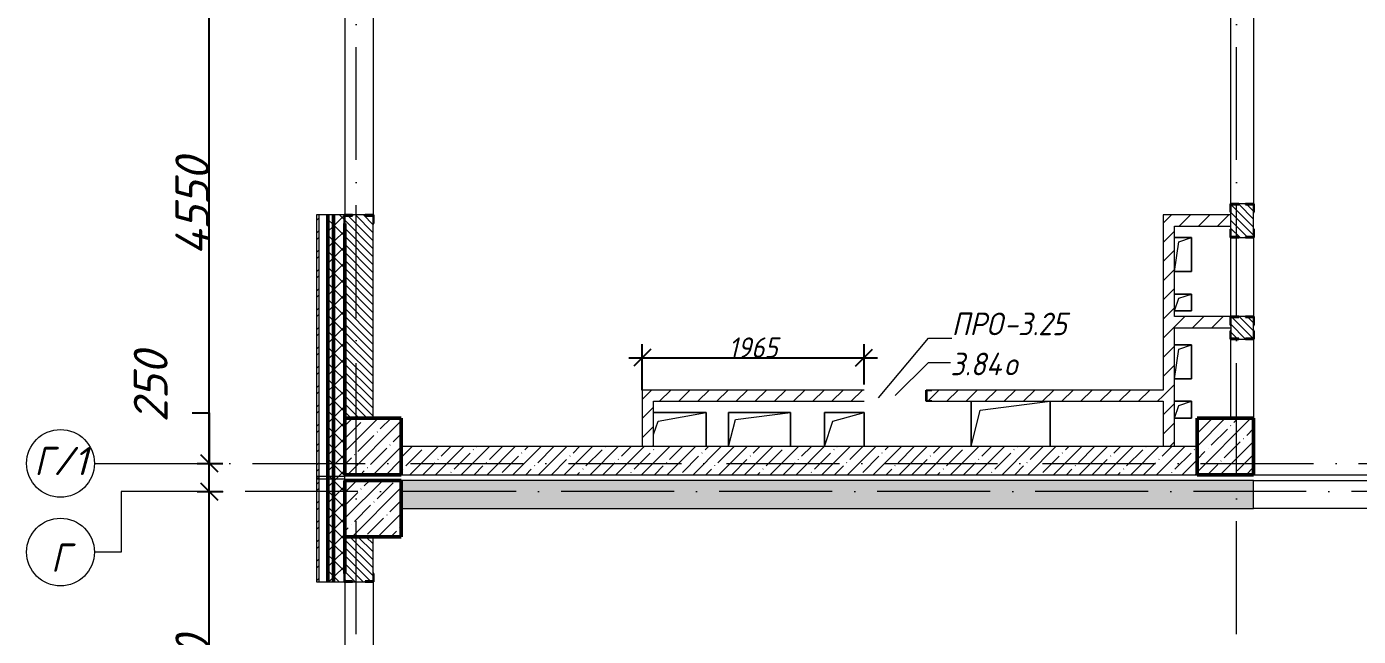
# Model space of a CAD drawing. Header units: millimetres. Extents: x -537608 to 253996, y -217170 to 186033.
# Drawn here: x -183954 to -172156, y 91283 to 96683 of the extents above; entities that cross this region are included whole.
import ezdxf

# ---------------------------------------------------------------- set-up
doc = ezdxf.new("R2010")
doc.units = ezdxf.units.MM
doc.linetypes.add('50_200_ШТРИХ_1Т_ш5_п1_п1_', pattern=[1400, 1000, -200, 0, -200])
for name, color, linetype, lineweight in [('A-____-____-DIMS', 7, 'Continuous', 9), ('A-FLOR-____-OTLN', 7, 'Continuous', 9), ('A-GENM-____-IDEN', 7, 'Continuous', 9), ('A-GENM-____-MCUT', 7, 'Continuous', 25), ('A-GENM-____-OTLN', 7, 'Continuous', 9), ('A-GENM-____-OTLN-1', 7, 'Continuous', 25), ('A-GLAZ-____-IDEN', 7, 'Continuous', 9), ('A-WALL-____-MCUT-1', 7, 'Continuous', 9), ('A-WALL-____-MCUT-2', 7, 'Continuous', 50), ('A-WALL-____-MCUT-3', 7, 'Continuous', 9), ('A-WALL-____-OTLN', 7, 'Continuous', 9), ('A-WALL-____-PATT-1', 7, 'Continuous', 9), ('A-WALL-FNSH-MCUT-1', 7, 'Continuous', 9), ('I-WALL-____-OTLN', 7, 'Continuous', 9), ('S-COLS-____-MCUT', 7, 'Continuous', 50), ('S-COLS-____-OTLN', 7, 'Continuous', 9), ('S-GRID-____-IDEN', 7, 'Continuous', 9), ('S-GRID-____-OTLN', 7, 'Continuous', 9), ('S-GRID-____-OTLN-1', 7, '50_200_ШТРИХ_1Т_ш5_п1_п1_', 9)]:
    doc.layers.add(name, color=color, linetype=linetype, lineweight=lineweight)
doc.styles.add('ISOCPEUR_I', font='isocpeui.ttf', dxfattribs={"height": 300})
doc.styles.add('ISOCPEUR_I_10', font='isocpeui.ttf', dxfattribs={"width": 0.9, "height": 180})
doc.styles.add('ISOCPEUR_I_9', font='isocpeui.ttf', dxfattribs={"width": 0.9, "height": 250})
doc.dimstyles.new('ISO-1_8_0_9К_СРЕДНИЙ_Кладочные_4', dxfattribs={"dimscale": 304.8, "dimtxt": 179.276612, "dimasz": 0.492126, "dimexe": 0.393701, "dimexo": 0, "dimgap": 0, "dimtad": 1, "dimdec": 3, "dimrnd": 0.001, "dimdsep": 46, "dimtxsty": 'ISOCPEUR_I_10', "dimblk1": 'OBLIQUE', "dimblk2": 'OBLIQUE', "dimsah": 1, "dimcen": 0.09, "dimdle": 0.393701, "dimazin": 0, "dimtfac": 1, "dimtdec": 4, "dimtix": 1, "dimtmove": 1, "dimatfit": 3, "dimfxl": 1, "dimtvp": 1, "dimtolj": 1, "dimtzin": 0, "dimarcsym": 2})
doc.dimstyles.new('ISO-2_5_0_9К_БОЛЬШОЙ_ОСИ', dxfattribs={"dimscale": 304.8, "dimtxt": 248.995294, "dimasz": 0.492126, "dimexe": 0.393701, "dimexo": 0, "dimgap": 0, "dimtad": 1, "dimdec": 0, "dimzin": 0, "dimdsep": 46, "dimtxsty": 'ISOCPEUR_I', "dimblk1": 'OBLIQUE', "dimblk2": 'OBLIQUE', "dimsah": 1, "dimcen": 0.09, "dimdle": 0.393701, "dimazin": 0, "dimtfac": 1, "dimtdec": 4, "dimtix": 1, "dimtmove": 0, "dimatfit": 3, "dimfxl": 1, "dimtvp": 1, "dimtolj": 1, "dimtzin": 0, "dimarcsym": 2})
doc.dimstyles.new('ISO-2_5_0_9К_БОЛЬШОЙ_ОСИ_1', dxfattribs={"dimscale": 304.8, "dimtxt": 248.995294, "dimasz": 0.492126, "dimexe": 0.393701, "dimexo": 0, "dimgap": 0, "dimtad": 1, "dimdec": 0, "dimzin": 0, "dimdsep": 46, "dimtxsty": 'ISOCPEUR_I', "dimblk1": 'OBLIQUE', "dimblk2": 'OBLIQUE', "dimsah": 1, "dimcen": 0.09, "dimdle": 0.393701, "dimazin": 0, "dimtfac": 1, "dimtdec": 4, "dimtix": 1, "dimtmove": 1, "dimatfit": 3, "dimfxl": 1, "dimtvp": 1, "dimtolj": 1, "dimtzin": 0, "dimarcsym": 2})
pattern_1 = [(135, (-178684.97, 83184.237), (-35.35534, -35.35534), [])]
pattern_2 = [(45, (-178684.97, 83184.24), (-70.71068, 70.71068), []), (135, (-178684.97, 83184.24), (-70.71068, -70.71068), [])]
pattern_3 = [(45, (-178684.97, 83184.24), (-84.8528, 84.8528), [])]
pattern_4 = [(45, (-178684.97, 83184.24), (-114.0493, 114.0493), []), (45, (-178570.92, 83184.24), (-114.0493, 114.0493), [201.612, -40.322, 3.353, -36.97])]
pattern_5 = [(45, (-178684.97, 83184.24), (-85.5366, 85.5366), []), (45, (-178627.95, 83184.24), (-85.5366, 85.5366), [])]

# ---------------------------------------------------------------- blocks, each defined once
blk = doc.blocks.new('BSC_Колонна _Прямоугольная - 500х500-V47-АР1_План отверстий 3 этажа в осях 1-64_А-ГГ')
at = {"layer": 'S-COLS-____-OTLN'}
h = blk.add_hatch(dxfattribs=at)
h.set_pattern_fill('FP_84', color=256, style=0, pattern_type=2)
h.set_pattern_definition([(45, (2200, -9781.04), (-114.0493, 114.0493), []), (45, (2314.05, -9781.04), (-114.0493, 114.0493), [201.612, -40.322, 3.353, -36.97])])
h.paths.add_polyline_path([(-250, -250), (250, -250), (250, 250), (-250, 250)], flags=0)
at = {"layer": 'S-COLS-____-MCUT'}
for p, q in [((250, 250), (-250, 250)), ((-250, 250), (-250, -250)), ((250, -250), (250, 250)), ((-250, -250), (250, -250))]:
    blk.add_line(p, q, dxfattribs=at)
blk = doc.blocks.new('BSC_Колонна _Прямоугольная - 500х500-V48-АР1_План отверстий 3 этажа в осях 1-64_А-ГГ')
at = {"layer": 'S-COLS-____-OTLN'}
h = blk.add_hatch(dxfattribs=at)
h.set_pattern_fill('FP_85', color=256, style=0, pattern_type=2)
h.set_pattern_definition([(45, (-5350, -9781.04), (-114.0493, 114.0493), []), (45, (-5235.95, -9781.04), (-114.0493, 114.0493), [201.613, -40.323, 3.353, -36.97])])
h.paths.add_polyline_path([(-250, -250), (250, -250), (250, 250), (-250, 250)], flags=0)
at = {"layer": 'S-COLS-____-MCUT'}
for p, q in [((250, 250), (-250, 250)), ((-250, 250), (-250, -250)), ((250, -250), (250, 250)), ((-250, -250), (250, -250))]:
    blk.add_line(p, q, dxfattribs=at)
blk = doc.blocks.new('BSC_Колонна _Прямоугольная - 500х500-V156-АР1_План отверстий 3 этажа в осях 1-64_А-ГГ')
at = {"layer": 'S-COLS-____-OTLN'}
h = blk.add_hatch(dxfattribs=at)
h.set_pattern_fill('FP_179', color=256, style=0, pattern_type=2)
h.set_pattern_definition([(45, (2200, -9231.04), (-114.0493, 114.0493), []), (45, (2314.05, -9231.04), (-114.0493, 114.0493), [201.612, -40.322, 3.353, -36.97])])
h.paths.add_polyline_path([(-250, -250), (250, -250), (250, 250), (-250, 250), (-250, 103)], flags=0)
at = {"layer": 'S-COLS-____-MCUT'}
for p, q in [((250, 250), (-250, 250)), ((-250, 250), (-250, -250)), ((250, -250), (250, 250)), ((-250, -250), (250, -250))]:
    blk.add_line(p, q, dxfattribs=at)
blk = doc.blocks.new('Фахверк_СКБ_Уголок - 250_2700-27497298-АР1_План отверстий 3 этажа в осях 1-64_А-ГГ')
at = {"layer": 'A-GENM-____-MCUT'}
for p, q in [((200, 181), (125, 181)), ((125, 181), (125, 106)), ((131, 106), (131, 175)), ((131, 175), (200, 175)), ((200, 175), (200, 181)), ((125, 106), (131, 106)), ((131, -6), (125, -6)), ((125, -6), (125, -81)), ((125, -81), (200, -81)), ((131, -75), (131, -6)), ((200, -75), (131, -75)), ((200, -81), (200, -75))]:
    blk.add_line(p, q, dxfattribs=at)
blk = doc.blocks.new('Фахверк_СКБ_Уголок - 200_3550_зеркало-28264001-АР1_План отверстий 3 этажа в осях 1-64_А-ГГ')
at = {"layer": 'A-GENM-____-MCUT'}
for p, q in [((200, 156), (125, 156)), ((125, 156), (125, 81)), ((131, 81), (131, 150)), ((131, 150), (200, 150)), ((200, 150), (200, 156)), ((125, 81), (131, 81)), ((131, 19), (125, 19)), ((125, 19), (125, -56)), ((131, -50), (131, 19)), ((125, -56), (200, -56)), ((200, -50), (131, -50)), ((200, -56), (200, -50))]:
    blk.add_line(p, q, dxfattribs=at)
blk = doc.blocks.new('154_Фахверк_СКБ_Швеллер - Тип_100_3960-28494444-АР1_План отверстий 3 этажа в осях 1-64_А-ГГ')
at = {"layer": 'A-GENM-____-MCUT'}
for p, q in [((125, 50), (175, 50)), ((125, -50), (125, 50)), ((128, 47), (128, -47)), ((175, 47), (128, 47)), ((175, 50), (175, 47)), ((175, -50), (125, -50)), ((128, -47), (175, -47)), ((175, -47), (175, -50))]:
    blk.add_line(p, q, dxfattribs=at)
blk = doc.blocks.new('Фахверк_СКБ_Уголок - 200_3550-28267367-АР1_План отверстий 3 этажа в осях 1-64_А-ГГ')
at = {"layer": 'A-GENM-____-MCUT'}
for p, q in [((200, 156), (125, 156)), ((125, 156), (125, 81)), ((131, 81), (131, 150)), ((131, 150), (200, 150)), ((200, 150), (200, 156)), ((125, 81), (131, 81)), ((131, 19), (125, 19)), ((125, 19), (125, -56)), ((131, -50), (131, 19)), ((125, -56), (200, -56)), ((200, -50), (131, -50)), ((200, -56), (200, -50))]:
    blk.add_line(p, q, dxfattribs=at)
blk = doc.blocks.new('Стены 5 - Стены 4-30145060-АР1_План отверстий 3 этажа в осях 1-64_А-ГГ')
at = {"layer": 'A-WALL-____-MCUT-3'}
for p, q in [((-1844, 41030), (-1844, 41010)), ((-1594, 41030), (-1844, 41030)), ((-1844, 41010), (-1594, 41010)), ((-1594, 41010), (-1594, 41030))]:
    blk.add_line(p, q, dxfattribs=at)
blk = doc.blocks.new('AR_Отверстие прямоугольное _в плите_ - AR_Отверстие прямоугольное _в плите_-V168-АР1_План отверстий 3 этажа в осях 1-64_А-ГГ')
at = {"layer": 'A-GENM-____-OTLN'}
for p, q in [((75, 75), (-75, 75)), ((-75, -75), (-37, 37)), ((-37, 37), (75, 75)), ((75, -75), (75, 75)), ((-75, -75), (75, -75))]:
    blk.add_line(p, q, dxfattribs=at)
blk = doc.blocks.new('AR_Отверстие прямоугольное _в плите_ - AR_Отверстие прямоугольное _в плите_-V169-АР1_План отверстий 3 этажа в осях 1-64_А-ГГ')
at = {"layer": 'A-GENM-____-OTLN'}
for p, q in [((75, 150), (-75, 150)), ((-37, 113), (75, 150)), ((75, -150), (75, 150)), ((-75, -150), (-37, 113)), ((-75, -150), (75, -150))]:
    blk.add_line(p, q, dxfattribs=at)
blk = doc.blocks.new('AR_Отверстие прямоугольное _в плите_ - AR_Отверстие прямоугольное _в плите_-V204-АР1_План отверстий 3 этажа в осях 1-64_А-ГГ')
at = {"layer": 'A-GENM-____-OTLN'}
for p, q in [((175, 150), (-175, 150)), ((-175, 150), (-175, -150)), ((-100, 75), (175, 150)), ((175, -150), (175, 150)), ((-175, -150), (-100, 75))]:
    blk.add_line(p, q, dxfattribs=at)
blk = doc.blocks.new('AR_Отверстие прямоугольное _в плите_ - AR_Отверстие прямоугольное _в плите_-30552525-АР1_План отверстий 3 этажа в осях 1-64_А-ГГ')
at = {"layer": 'A-GENM-____-OTLN'}
for p, q in [((-350, 200), (-350, -200)), ((-350, -200), (-270, 120)), ((-270, 120), (350, 200)), ((350, -200), (350, 200))]:
    blk.add_line(p, q, dxfattribs=at)
blk = doc.blocks.new('AR_Отверстие прямоугольное _в плите_ - AR_Отверстие прямоугольное _в плите_-30459267-АР1_План отверстий 3 этажа в осях 1-64_А-ГГ')
at = {"layer": 'A-GENM-____-OTLN'}
for p, q in [((250, 150), (-215, 150)), ((-175, 75), (250, 150)), ((250, -150), (250, 150)), ((-215, -45), (-175, 75))]:
    blk.add_line(p, q, dxfattribs=at)
blk = doc.blocks.new('AR_Отверстие прямоугольное _в плите_ - AR_Отверстие прямоугольное _в плите_-V212-АР1_План отверстий 3 этажа в осях 1-64_А-ГГ')
at = {"layer": 'A-GENM-____-OTLN'}
for p, q in [((275, 150), (-275, 150)), ((-275, 150), (-275, -150)), ((-215, 90), (275, 150)), ((275, -150), (275, 150)), ((-275, -150), (-215, 90))]:
    blk.add_line(p, q, dxfattribs=at)
blk = doc.blocks.new('Ось сетки - Круг_Ø6_00__ISO-2_5_0_9K_-25732049-АР1_План отверстий 3 этажа в осях 1-64_А-ГГ')
at = {"layer": 'S-GRID-____-IDEN'}
blk.add_circle((0, 0), 3, dxfattribs=at)
blk = doc.blocks.new('_Oblique')
at = {"color": 0, "linetype": 'ByBlock', "lineweight": -2}
blk.add_line((-0.5, -0.5), (0.5, 0.5), dxfattribs=at)
blk = doc.blocks.new('*D1104')
at = {"layer": 'A-____-____-DIMS', "color": 0, "lineweight": -2, "transparency": 16777216}
for p, q in [((-182336, 89045), (-182336, 92685)), ((-182442, 92565), (-182216, 92565)), ((-182442, 89165), (-182216, 89165))]:
    blk.add_line(p, q, dxfattribs=at)
at = {"layer": 'Defpoints', "color": 0, "transparency": 16777216}
for p in [(-182442, 92565), (-182336, 92565), (-182442, 89165)]:
    blk.add_point(p, dxfattribs=at)
at = {"layer": 'A-____-____-DIMS', "color": 0, "lineweight": -2, "transparency": 16777216, "xscale": 150, "yscale": 150, "zscale": 150}
for p, rotation in [((-182336, 92565), 90), ((-182336, 89165), 270)]:
    blk.add_blockref('_Oblique', p, dxfattribs=dict(at, rotation=rotation))
at = {"layer": 'A-____-____-DIMS', "color": 0, "transparency": 16777216, "insert": (-182486, 90865), "char_height": 300, "width": 781.46, "attachment_point": 5, "rotation": 90, "style": 'ISOCPEUR_I'}
blk.add_mtext('\\A1;3400', dxfattribs=at)
blk = doc.blocks.new('*D1105')
at = {"layer": 'A-____-____-DIMS', "color": 0, "lineweight": -2, "transparency": 16777216}
for p, q in [((-182486, 93262), (-182336, 93262)), ((-182336, 93262), (-182336, 92815)), ((-182336, 92445), (-182336, 92935)), ((-182442, 92815), (-182216, 92815)), ((-182442, 92565), (-182216, 92565))]:
    blk.add_line(p, q, dxfattribs=at)
at = {"layer": 'Defpoints', "color": 0, "transparency": 16777216}
for p in [(-182442, 92815), (-182336, 92815), (-182442, 92565)]:
    blk.add_point(p, dxfattribs=at)
at = {"layer": 'A-____-____-DIMS', "color": 0, "lineweight": -2, "transparency": 16777216, "xscale": 150, "yscale": 150, "zscale": 150}
for p, rotation in [((-182336, 92815), 90), ((-182336, 92565), 270)]:
    blk.add_blockref('_Oblique', p, dxfattribs=dict(at, rotation=rotation))
at = {"layer": 'A-____-____-DIMS', "color": 0, "transparency": 16777216, "insert": (-183005, 93178), "char_height": 300, "width": 568.86, "attachment_point": 1, "rotation": 90, "line_spacing_factor": 1.149209, "style": 'ISOCPEUR_I'}
blk.add_mtext('\\A1;250', dxfattribs=at)
blk = doc.blocks.new('*D1106')
at = {"layer": 'A-____-____-DIMS', "color": 0, "lineweight": -2, "transparency": 16777216}
for p, q in [((-182336, 92695), (-182336, 97485)), ((-182442, 97365), (-182216, 97365)), ((-182442, 92815), (-182216, 92815))]:
    blk.add_line(p, q, dxfattribs=at)
at = {"layer": 'Defpoints', "color": 0, "transparency": 16777216}
for p in [(-182442, 97365), (-182336, 97365), (-182442, 92815)]:
    blk.add_point(p, dxfattribs=at)
at = {"layer": 'A-____-____-DIMS', "color": 0, "lineweight": -2, "transparency": 16777216, "xscale": 150, "yscale": 150, "zscale": 150}
for p, rotation in [((-182336, 97365), 90), ((-182336, 92815), 270)]:
    blk.add_blockref('_Oblique', p, dxfattribs=dict(at, rotation=rotation))
at = {"layer": 'A-____-____-DIMS', "color": 0, "transparency": 16777216, "insert": (-182486, 95090), "char_height": 300, "width": 781.46, "attachment_point": 5, "rotation": 90, "style": 'ISOCPEUR_I'}
blk.add_mtext('\\A1;4550', dxfattribs=at)
blk = doc.blocks.new('*D1275')
at = {"layer": 'A-____-____-DIMS', "color": 0, "lineweight": -2, "transparency": 16777216}
for p, q in [((-178500, 93465), (-178500, 93871)), ((-176535, 93515), (-176535, 93871)), ((-178620, 93751), (-176415, 93751))]:
    blk.add_line(p, q, dxfattribs=at)
at = {"layer": 'Defpoints', "color": 0, "transparency": 16777216}
for p in [(-176535, 93751), (-178500, 93465), (-176535, 93515)]:
    blk.add_point(p, dxfattribs=at)
at = {"layer": 'A-____-____-DIMS', "color": 0, "lineweight": -2, "transparency": 16777216, "xscale": 150, "yscale": 150, "zscale": 150, "rotation": 180}
blk.add_blockref('_Oblique', (-178500, 93751), dxfattribs=at)
at = {"layer": 'A-____-____-DIMS', "color": 0, "lineweight": -2, "transparency": 16777216, "xscale": 150, "yscale": 150, "zscale": 150}
blk.add_blockref('_Oblique', (-176535, 93751), dxfattribs=at)
at = {"layer": 'A-____-____-DIMS', "color": 0, "transparency": 16777216, "insert": (-177517, 93841), "char_height": 180, "width": 504.73, "attachment_point": 5, "style": 'ISOCPEUR_I_10'}
blk.add_mtext('\\A1;1965', dxfattribs=at)

msp = doc.modelspace()

# ---------------------------------------------------------------- hatches: boundary and pattern name
at = {"layer": 'A-WALL-____-PATT-1'}
h = msp.add_hatch(dxfattribs=at)
h.set_pattern_fill('FP_3', color=256, style=0, pattern_type=2)
h.set_pattern_definition(pattern_5)
h.paths.add_polyline_path([(-181364.9702, 92700.2788), (-181364.9702, 95015.2788), (-181384.9702, 95015.2788), (-181384.9702, 92700.2788)], flags=0)
h.paths.add_polyline_path([(-181384.9702, 96815.2788), (-181364.9702, 96815.2788), (-181364.9702, 98265.2788), (-181384.9702, 98265.2788), (-181384.9702, 97678.7762)], flags=0)
h.paths.add_polyline_path([(-181384.9702, 100065.2788), (-181364.9702, 100065.2788), (-181364.9702, 101265.2788), (-181384.9702, 101265.2788), (-181384.9702, 101118.8977)], flags=0)
h.paths.add_polyline_path([(-181364.9702, 103065.2788), (-181364.9702, 104265.2788), (-181384.9702, 104265.2788), (-181384.9702, 103065.2788)], flags=0)
h.paths.add_polyline_path([(-181364.9702, 106065.2788), (-181364.9702, 107265.2893), (-181384.9702, 107265.2893), (-181384.9702, 106065.2788)], flags=0)
h = msp.add_hatch(dxfattribs=at)
h.set_pattern_fill('FP_1', color=256, style=0, pattern_type=2)
h.set_pattern_definition(pattern_2)
h.paths.add_polyline_path([(-181234.9702, 92700.2788), (-181234.9702, 95015.2788), (-181284.9702, 95015.2788), (-181284.9702, 92700.2788)], flags=0)
h.paths.add_polyline_path([(-181284.9702, 96815.2788), (-181234.9702, 96815.2788), (-181234.9702, 98265.2788), (-181284.9702, 98265.2788), (-181284.9702, 97678.7762)], flags=0)
h.paths.add_polyline_path([(-181234.9702, 100065.2788), (-181234.9702, 101265.2788), (-181284.9702, 101265.2788), (-181284.9702, 100065.2788)], flags=0)
h.paths.add_polyline_path([(-181234.9702, 103065.2788), (-181234.9702, 104265.2788), (-181284.9702, 104265.2788), (-181284.9702, 103065.2788)], flags=0)
h.paths.add_polyline_path([(-181234.9702, 106065.2788), (-181234.9702, 107265.2893), (-181284.9702, 107265.2893), (-181284.9702, 106065.2788)], flags=0)
h = msp.add_hatch(dxfattribs=at)
h.set_pattern_fill('FP_1', color=256, style=0, pattern_type=2)
h.set_pattern_definition(pattern_2)
h.paths.add_polyline_path([(-181234.9702, 92700.2788), (-181134.9702, 92700.2788), (-181134.9702, 94940.2788), (-181140.9702, 94940.2788), (-181140.9702, 95015.2788), (-181234.9702, 95015.2788), (-181234.9702, 92715.2788)], flags=0)
h.paths.add_polyline_path([(-181140.9702, 96815.2788), (-181140.9702, 96890.2788), (-181134.9702, 96890.2788), (-181134.9702, 98190.2788), (-181140.9702, 98190.2788), (-181140.9702, 98265.2788), (-181234.9702, 98265.2788), (-181234.9702, 96815.2788)], flags=0)
h.paths.add_polyline_path([(-181140.9702, 100065.2788), (-181140.9702, 100140.2788), (-181134.9702, 100140.2788), (-181134.9702, 101190.2788), (-181140.9702, 101190.2788), (-181140.9702, 101265.2788), (-181234.9702, 101265.2788), (-181234.9702, 100065.2788)], flags=0)
h.paths.add_polyline_path([(-181140.9702, 103065.2788), (-181140.9702, 103140.2788), (-181134.9702, 103140.2788), (-181134.9702, 104190.2788), (-181140.9702, 104190.2788), (-181140.9702, 104265.2788), (-181234.9702, 104265.2788), (-181234.9702, 103065.2788)], flags=0)
h.paths.add_polyline_path([(-181140.9702, 106065.2788), (-181140.9702, 106140.2788), (-181134.9702, 106140.2788), (-181134.9702, 107190.2788), (-181140.9702, 107190.2788), (-181140.9702, 107265.2788), (-181234.9702, 107265.2788), (-181234.9702, 106065.2788)], flags=0)
h = msp.add_hatch(dxfattribs=at)
h.set_pattern_fill('FP_6', color=256, style=0, pattern_type=2)
h.set_pattern_definition(pattern_1)
h.paths.add_polyline_path([(-181134.9702, 93215.2788), (-180884.9702, 93215.2788), (-180885.8035, 95009.2788), (-180953.9702, 95009.2788), (-180953.9702, 95015.2788), (-181065.9702, 95015.2788), (-181065.9702, 95009.2788), (-181134.9702, 95009.2788), (-181134.9702, 94238.6546)], flags=0)
h.paths.add_polyline_path([(-180953.9702, 96815.2788), (-180953.9702, 96821.2788), (-180884.9702, 96821.2788), (-180884.9702, 97115.2788), (-181134.9702, 97115.2788), (-181134.9702, 96821.2788), (-181065.9702, 96821.2788), (-181065.9702, 96815.2788)], flags=0)
h = msp.add_hatch(dxfattribs=at)
h.set_pattern_fill('FP_6', color=256, style=0, pattern_type=2)
h.set_pattern_definition(pattern_1)
h.paths.add_polyline_path([(-173153.9702, 93915.2788), (-173153.9702, 93921.2788), (-173084.9702, 93921.2788), (-173084.9702, 94109.2788), (-173153.9702, 94109.2788), (-173153.9702, 94115.2788), (-173215.9702, 94115.2788), (-173215.9702, 94109.2788), (-173284.9702, 94109.2788), (-173284.9702, 93921.2788), (-173215.9702, 93921.2788), (-173215.9702, 93915.2788)], flags=0)
h.paths.add_polyline_path([(-173215.9702, 94815.2788), (-173153.9702, 94815.2788), (-173153.9702, 94821.2788), (-173084.9702, 94821.2788), (-173084.9702, 95109.2788), (-173153.9702, 95109.2788), (-173153.9702, 95115.2788), (-173215.9702, 95115.2788), (-173215.9702, 95109.2788), (-173284.9702, 95109.2788), (-173284.9702, 94821.2788), (-173215.9702, 94821.2788)], flags=0)
h.paths.add_polyline_path([(-173215.9702, 96815.2788), (-173153.9702, 96815.2788), (-173153.9702, 96821.2788), (-173084.9702, 96821.2788), (-173084.9702, 97115.2788), (-173284.9702, 97115.2788), (-173284.9702, 96821.2788), (-173215.9702, 96821.2788)], flags=0)
h = msp.add_hatch(dxfattribs=at)
h.set_pattern_fill('FP_4', color=256, style=0, pattern_type=2)
h.set_pattern_definition(pattern_3)
h.paths.add_polyline_path([(-173784.9702, 92965.2788), (-173784.9702, 95015.2788), (-173884.9702, 95015.2788), (-173884.9702, 92965.2788)], flags=0)
h = msp.add_hatch(dxfattribs=at)
h.set_pattern_fill('FP_4', color=256, style=0, pattern_type=2)
h.set_pattern_definition(pattern_3)
h.paths.add_polyline_path([(-173284.9702, 94915.2788), (-173284.9702, 95015.2788), (-173784.9702, 95015.2788), (-173784.9702, 94915.2788), (-173396.2542, 94915.2788)], flags=0)
h = msp.add_hatch(dxfattribs=at)
h.set_pattern_fill('FP_4', color=256, style=0, pattern_type=2)
h.set_pattern_definition(pattern_3)
h.paths.add_polyline_path([(-173293.1441, 94015.2788), (-173284.9702, 94015.2788), (-173284.9702, 94040.2788), (-173290.9702, 94040.2788), (-173290.9702, 94115.2788), (-173784.9702, 94115.2788), (-173784.9702, 94015.2788), (-173396.2542, 94015.2788)], flags=0)
h = msp.add_hatch(dxfattribs=at)
h.set_pattern_fill('FP_4', color=256, style=0, pattern_type=2)
h.set_pattern_definition(pattern_3)
h.paths.add_polyline_path([(-178399.9702, 92965.2788), (-178399.9702, 93465.2788), (-178499.9702, 93465.2788), (-178499.9702, 92965.2788)], flags=0)
h = msp.add_hatch(dxfattribs=at)
h.set_pattern_fill('FP_4', color=256, style=0, pattern_type=2)
h.set_pattern_definition(pattern_3)
h.paths.add_polyline_path([(-173884.9702, 93365.2788), (-173884.9702, 93465.2788), (-175934.9702, 93465.2788), (-175934.9702, 93462.2788), (-175981.9702, 93462.2788), (-175981.9702, 93368.2788), (-175934.9702, 93368.2788), (-175934.9702, 93365.2788), (-175163.7185, 93365.2788)], flags=0)
h.paths.add_polyline_path([(-176534.9702, 93365.2788), (-176534.9702, 93465.2788), (-178399.9702, 93465.2788), (-178399.9702, 93365.2788)], flags=0)
h = msp.add_hatch(dxfattribs=at)
h.set_pattern_fill('FP_38', color=256, style=0, pattern_type=2)
h.set_pattern_definition(pattern_4)
h.paths.add_polyline_path([(-173584.9702, 92715.2788), (-173584.9702, 92965.2788), (-180634.9702, 92965.2788), (-180634.9702, 92715.2788), (-175163.7185, 92715.2788)], flags=0)
h = msp.add_hatch(dxfattribs=at)
h.set_pattern_fill('FP_3', color=256, style=0, pattern_type=2)
h.set_pattern_definition(pattern_5)
h.paths.add_polyline_path([(-181384.9702, 81015.2788), (-181364.9702, 81015.2788), (-181364.9702, 85415.2788), (-181384.9702, 85415.2788), (-181384.9702, 83918.2901)], flags=0)
h.paths.add_polyline_path([(-181384.9702, 87215.2788), (-181364.9702, 87215.2788), (-181364.9702, 89965.2788), (-181384.9702, 89965.2788), (-181384.9702, 87358.4116)], flags=0)
h.paths.add_polyline_path([(-181364.9702, 91765.2788), (-181364.9702, 92680.2788), (-181384.9702, 92680.2788), (-181384.9702, 91765.2788)], flags=0)
h = msp.add_hatch(dxfattribs=at)
h.set_pattern_fill('FP_1', color=256, style=0, pattern_type=2)
h.set_pattern_definition(pattern_2)
h.paths.add_polyline_path([(-181284.9702, 81115.2788), (-181234.9702, 81115.2788), (-181234.9702, 85415.2788), (-181284.9702, 85415.2788), (-181284.9702, 83918.2901)], flags=0)
h.paths.add_polyline_path([(-181234.9702, 87215.2788), (-181234.9702, 89965.2788), (-181284.9702, 89965.2788), (-181284.9702, 87215.2788)], flags=0)
h.paths.add_polyline_path([(-181284.9702, 91765.2788), (-181234.9702, 91765.2788), (-181234.9702, 92700.2788), (-181284.9702, 92700.2788), (-181284.9702, 92518.5939)], flags=0)
h = msp.add_hatch(dxfattribs=at)
h.set_pattern_fill('FP_1', color=256, style=0, pattern_type=2)
h.set_pattern_definition(pattern_2)
h.paths.add_polyline_path([(-181234.9702, 81165.2788), (-181134.9702, 81165.2788), (-181134.9702, 85415.2788), (-181234.9702, 85415.2788), (-181234.9702, 83918.2901)], flags=0)
h.paths.add_polyline_path([(-181134.9702, 87215.2788), (-181134.9702, 89890.2788), (-181140.9702, 89890.2788), (-181140.9702, 89965.2788), (-181234.9702, 89965.2788), (-181234.9702, 87215.2788)], flags=0)
h.paths.add_polyline_path([(-181140.9702, 91765.2788), (-181140.9702, 91840.2788), (-181134.9702, 91840.2788), (-181134.9702, 92700.2788), (-181234.9702, 92700.2788), (-181234.9702, 91765.2788)], flags=0)
h = msp.add_hatch(dxfattribs=at)
h.set_pattern_fill('FP_38', color=256, style=0, pattern_type=2)
h.set_pattern_definition(pattern_4)
h.paths.add_polyline_path([(-155721.6114, 92415.2788), (-155134.9702, 92415.2788), (-155134.9702, 92665.2788), (-159934.9702, 92665.2788), (-159934.9702, 92415.2788), (-157489.0756, 92415.2788)], flags=0)
h.paths.add_polyline_path([(-161084.9702, 92415.2788), (-161084.9702, 92665.2788), (-169084.9702, 92665.2788), (-169084.9702, 92415.2788), (-165479.6418, 92415.2788), (-165479.6418, 92461.0282), (-165392.9052, 92461.0282), (-165392.9052, 92415.2788), (-162791.4685, 92415.2788)], flags=0)
h.paths.add_polyline_path([(-173084.9702, 92415.2788), (-173084.9702, 92665.2788), (-180634.9702, 92665.2788), (-180634.9702, 92415.2788), (-173396.2542, 92415.2788)], flags=0)
h = msp.add_hatch(dxfattribs=at)
h.set_pattern_fill('FP_6', color=256, style=0, pattern_type=2)
h.set_pattern_definition(pattern_1)
h.paths.add_polyline_path([(-181065.9702, 89515.2788), (-180884.9702, 89515.2788), (-180884.9702, 89959.2788), (-180953.9702, 89959.2788), (-180953.9702, 89965.2788), (-181065.9702, 89965.2788), (-181065.9702, 89959.2788), (-181134.9702, 89959.2788), (-181134.9702, 89515.2788)], flags=0)
h.paths.add_polyline_path([(-180953.9702, 91765.2788), (-180953.9702, 91771.2788), (-180884.9702, 91771.2788), (-180884.9702, 92165.2788), (-181134.9702, 92165.2788), (-181134.9702, 91771.2788), (-181065.9702, 91771.2788), (-181065.9702, 91765.2788)], flags=0)

# ---------------------------------------------------------------- linework, layer by layer
at = {"layer": 'A-FLOR-____-OTLN'}
for p, q in [((-173784.9702, 94815.2835), (-173634.9702, 94815.2835)), ((-173634.9702, 94815.2835), (-173634.9702, 94515.2835)), ((-173634.9702, 94515.2835), (-173784.9702, 94515.2835)), ((-173784.9702, 94315.2835), (-173634.9702, 94315.2835)), ((-173634.9702, 94315.2835), (-173634.9702, 94165.2835)), ((-173634.9702, 94165.2835), (-173784.9702, 94165.2835)), ((-173784.9702, 93865.2835), (-173634.9702, 93865.2835)), ((-173634.9702, 93865.2835), (-173634.9702, 93565.2835)), ((-173634.9702, 93565.2835), (-173784.9702, 93565.2835)), ((-175584.9702, 92965.2788), (-175584.9702, 93365.2788)), ((-174884.9702, 93365.2788), (-174884.9702, 92965.2788)), ((-173784.9702, 93365.2835), (-173634.9702, 93365.2835)), ((-173634.9702, 93365.2835), (-173634.9702, 93215.2835)), ((-178399.9702, 93265.2788), (-177934.9702, 93265.2788)), ((-177934.9702, 93265.2788), (-177934.9702, 92965.2788)), ((-177734.9702, 93265.2788), (-177184.9702, 93265.2788)), ((-177734.9702, 92965.2788), (-177734.9702, 93265.2788)), ((-177184.9702, 93265.2788), (-177184.9702, 92965.2788)), ((-176884.9702, 93265.2788), (-176534.9702, 93265.2788)), ((-176884.9702, 92965.2788), (-176884.9702, 93265.2788)), ((-176534.9702, 93265.2788), (-176534.9702, 92965.2788)), ((-173634.9702, 93215.2835), (-173784.9702, 93215.2835)), ((-173084.9702, 92715.2788), (-169084.9702, 92715.2788))]:
    msp.add_line(p, q, dxfattribs=at)
at = {"layer": 'A-GENM-____-IDEN'}
for p, q in [((-176407.1867, 93395.2788), (-175963.0403, 93923.3474)), ((-175963.0403, 93923.3474), (-175758.1685, 93923.3474))]:
    msp.add_line(p, q, dxfattribs=at)
at = {"layer": 'A-GLAZ-____-IDEN'}
for p, q in [((-176259.9702, 93415.2788), (-175963.0403, 93708.0301)), ((-175963.0403, 93708.0301), (-175769.8685, 93708.0301))]:
    msp.add_line(p, q, dxfattribs=at)
at = {"layer": 'A-WALL-____-MCUT-1'}
for p, q in [((-173584.9702, 92965.2788), (-180634.9702, 92965.2788)), ((-180634.9702, 92715.2788), (-173584.9702, 92715.2788)), ((-173084.9702, 92665.2788), (-180634.9702, 92665.2788)), ((-173084.9702, 92415.2788), (-173084.9702, 92665.2788)), ((-180634.9702, 92415.2788), (-173084.9702, 92415.2788))]:
    msp.add_line(p, q, dxfattribs=at)
at = {"layer": 'A-WALL-____-MCUT-2'}
for p, q in [((-181284.9702, 91765.2788), (-181284.9702, 95015.2788)), ((-181234.9702, 91765.2788), (-181234.9702, 95015.2788)), ((-181134.9702, 93215.2788), (-181134.9702, 94940.2788)), ((-181134.9702, 92165.2788), (-181134.9702, 91840.2788))]:
    msp.add_line(p, q, dxfattribs=at)
at = {"layer": 'A-WALL-____-MCUT-3'}
for p, q in [((-173153.9702, 95115.2788), (-173215.9702, 95115.2788)), ((-181140.9702, 95015.2788), (-181364.9702, 95015.2788)), ((-181364.9702, 95015.2788), (-181364.9702, 91765.2788)), ((-180953.9702, 95015.2788), (-181065.9702, 95015.2788)), ((-173284.9702, 94890.2788), (-173284.9702, 95040.2788)), ((-173084.9702, 94890.2788), (-173084.9702, 95040.2788)), ((-180884.9702, 93215.2788), (-180884.9702, 94940.2788)), ((-173215.9702, 94815.2788), (-173153.9702, 94815.2788)), ((-173284.9702, 94040.2788), (-173284.9702, 93990.2788)), ((-173153.9702, 94115.2788), (-173215.9702, 94115.2788)), ((-173084.9702, 93990.2788), (-173084.9702, 94040.2788)), ((-173215.9702, 93915.2788), (-173153.9702, 93915.2788)), ((-181134.9702, 92665.2788), (-181134.9702, 92715.2788)), ((-180884.9702, 91840.2788), (-180884.9702, 92165.2788)), ((-181364.9702, 91765.2788), (-181140.9702, 91765.2788)), ((-181065.9702, 91765.2788), (-180953.9702, 91765.2788))]:
    msp.add_line(p, q, dxfattribs=at)
at = {"layer": 'A-WALL-____-OTLN'}
for p, q in [((-181134.9702, 96815.2788), (-181134.9702, 95015.2788)), ((-180884.9702, 96815.2788), (-180884.9702, 95015.2788)), ((-173084.9702, 92665.2788), (-169084.9702, 92665.2788)), ((-169084.9702, 92415.2788), (-173084.9702, 92415.2788)), ((-181134.9702, 91765.2788), (-181134.9702, 89965.2788)), ((-180884.9702, 91765.2788), (-180884.9702, 89965.2788))]:
    msp.add_line(p, q, dxfattribs=at)
at = {"layer": 'A-WALL-FNSH-MCUT-1'}
for p, q in [((-181384.9702, 95015.2788), (-181384.9702, 92700.2788)), ((-181364.9702, 95015.2788), (-181384.9702, 95015.2788)), ((-173884.9702, 95015.2788), (-173884.9702, 93465.2788)), ((-173284.9702, 95015.2788), (-173884.9702, 95015.2788)), ((-173784.9702, 94115.2788), (-173784.9702, 94915.2788)), ((-173784.9702, 94915.2788), (-173284.9702, 94915.2788)), ((-173290.9702, 94115.2788), (-173784.9702, 94115.2788)), ((-173784.9702, 92965.2788), (-173784.9702, 94015.2788)), ((-173784.9702, 94015.2788), (-173284.9702, 94015.2788)), ((-176534.9702, 93465.2788), (-178499.9702, 93465.2788)), ((-178499.9702, 93465.2788), (-178499.9702, 92965.2788)), ((-173884.9702, 93465.2788), (-175934.9702, 93465.2788)), ((-178399.9702, 93365.2788), (-176534.9702, 93365.2788)), ((-178399.9702, 92965.2788), (-178399.9702, 93365.2788)), ((-175934.9702, 93365.2788), (-173884.9702, 93365.2788)), ((-173884.9702, 93365.2788), (-173884.9702, 92965.2788)), ((-181384.9702, 92700.2788), (-181364.9702, 92700.2788)), ((-181384.9702, 92680.2788), (-181384.9702, 91765.2788)), ((-181364.9702, 92680.2788), (-181384.9702, 92680.2788)), ((-181384.9702, 91765.2788), (-181364.9702, 91765.2788))]:
    msp.add_line(p, q, dxfattribs=at)
at = {"layer": 'I-WALL-____-OTLN'}
for p, q in [((-173284.9702, 95115.2788), (-173284.9702, 96815.2788)), ((-173084.9702, 96815.2788), (-173084.9702, 95115.2788)), ((-173284.9702, 94115.2788), (-173284.9702, 94815.2788)), ((-173084.9702, 94815.2788), (-173084.9702, 94115.2788)), ((-173284.9702, 93215.2788), (-173284.9702, 93915.2788)), ((-173084.9702, 93915.2788), (-173084.9702, 93215.2788))]:
    msp.add_line(p, q, dxfattribs=at)
at = {"layer": 'S-GRID-____-OTLN'}
for p, q in [((-183114.8259, 92565.2788), (-183114.8259, 92029.6947)), ((-183114.8259, 92029.6947), (-183353.7404, 92029.6947))]:
    msp.add_line(p, q, dxfattribs=at)
at = {"layer": 'S-GRID-____-OTLN-1'}
for p, q in [((-181034.9702, 78701.6305), (-181034.9702, 133065.1964)), ((-173234.9702, 78701.6305), (-173234.9702, 133065.1964)), ((-183353.7404, 92815.2788), (-154814.3695, 92815.2788)), ((-74610.5636, 92565.2788), (-183114.8259, 92565.2788))]:
    msp.add_line(p, q, dxfattribs=at)

# ---------------------------------------------------------------- block references
at = {"layer": 'A-GENM-____-OTLN'}
for name, p in [('AR_Отверстие прямоугольное _в плите_ - AR_Отверстие прямоугольное _в плите_-V169-АР1_План отверстий 3 этажа в осях 1-64_А-ГГ', (-173709.9702, 94665.2835)), ('AR_Отверстие прямоугольное _в плите_ - AR_Отверстие прямоугольное _в плите_-V168-АР1_План отверстий 3 этажа в осях 1-64_А-ГГ', (-173709.9702, 94240.2835)), ('AR_Отверстие прямоугольное _в плите_ - AR_Отверстие прямоугольное _в плите_-V169-АР1_План отверстий 3 этажа в осях 1-64_А-ГГ', (-173709.9702, 93715.2835)), ('AR_Отверстие прямоугольное _в плите_ - AR_Отверстие прямоугольное _в плите_-30552525-АР1_План отверстий 3 этажа в осях 1-64_А-ГГ', (-175234.9702, 93165.2788)), ('AR_Отверстие прямоугольное _в плите_ - AR_Отверстие прямоугольное _в плите_-V168-АР1_План отверстий 3 этажа в осях 1-64_А-ГГ', (-173709.9702, 93290.2835)), ('AR_Отверстие прямоугольное _в плите_ - AR_Отверстие прямоугольное _в плите_-30459267-АР1_План отверстий 3 этажа в осях 1-64_А-ГГ', (-178184.9702, 93115.2788)), ('AR_Отверстие прямоугольное _в плите_ - AR_Отверстие прямоугольное _в плите_-V212-АР1_План отверстий 3 этажа в осях 1-64_А-ГГ', (-177459.9702, 93115.2788)), ('AR_Отверстие прямоугольное _в плите_ - AR_Отверстие прямоугольное _в плите_-V204-АР1_План отверстий 3 этажа в осях 1-64_А-ГГ', (-176709.9702, 93115.2788))]:
    msp.add_blockref(name, p, dxfattribs=at)
at = {"layer": 'A-GENM-____-OTLN-1'}
for name, p, rotation in [('Фахверк_СКБ_Уголок - 200_3550-28267367-АР1_План отверстий 3 этажа в осях 1-64_А-ГГ', (-173234.9702, 95240.2788), 269.9999999999999), ('Фахверк_СКБ_Уголок - 250_2700-27497298-АР1_План отверстий 3 этажа в осях 1-64_А-ГГ', (-181059.9702, 95140.2788), 269.9999999999999), ('Фахверк_СКБ_Уголок - 200_3550_зеркало-28264001-АР1_План отверстий 3 этажа в осях 1-64_А-ГГ', (-173134.9702, 94690.2788), 89.99999999999991), ('Фахверк_СКБ_Уголок - 200_3550_зеркало-28264001-АР1_План отверстий 3 этажа в осях 1-64_А-ГГ', (-173234.9702, 94240.2788), 269.9999999999999), ('Фахверк_СКБ_Уголок - 200_3550_зеркало-28264001-АР1_План отверстий 3 этажа в осях 1-64_А-ГГ', (-173134.9702, 93790.2788), 89.99999999999991), ('Фахверк_СКБ_Уголок - 250_2700-27497298-АР1_План отверстий 3 этажа в осях 1-64_А-ГГ', (-180959.9702, 91640.2788), 89.99999999999991)]:
    msp.add_blockref(name, p, dxfattribs=dict(at, rotation=rotation))
msp.add_blockref('154_Фахверк_СКБ_Швеллер - Тип_100_3960-28494444-АР1_План отверстий 3 этажа в осях 1-64_А-ГГ', (-176109.9702, 93415.2788), dxfattribs=at)
at = {"layer": 'A-WALL-____-OTLN'}
msp.add_blockref('Стены 5 - Стены 4-30145060-АР1_План отверстий 3 этажа в осях 1-64_А-ГГ', (-179541.4584, 51670.0368), dxfattribs=at)
at = {"layer": 'S-COLS-____-OTLN'}
for name, p in [('BSC_Колонна _Прямоугольная - 500х500-V47-АР1_План отверстий 3 этажа в осях 1-64_А-ГГ', (-180884.9702, 92965.2788)), ('BSC_Колонна _Прямоугольная - 500х500-V48-АР1_План отверстий 3 этажа в осях 1-64_А-ГГ', (-173334.9702, 92965.2788)), ('BSC_Колонна _Прямоугольная - 500х500-V156-АР1_План отверстий 3 этажа в осях 1-64_А-ГГ', (-180884.9702, 92415.2788))]:
    msp.add_blockref(name, p, dxfattribs=at)
at = {"layer": 'S-GRID-____-IDEN', "xscale": 99.99999999999993, "yscale": 99.99999999999993, "zscale": 99.99999999999993}
for p, rotation in [((-183653.7404, 92815.2788), 269.9999999999996), ((-183653.7404, 92029.6947), 89.99999999999982)]:
    msp.add_blockref('Ось сетки - Круг_Ø6_00__ISO-2_5_0_9K_-25732049-АР1_План отверстий 3 этажа в осях 1-64_А-ГГ', p, dxfattribs=dict(at, rotation=rotation))

# ---------------------------------------------------------------- texts
at = {"layer": 'A-GENM-____-IDEN', "char_height": 200, "attachment_point": 1, "style": 'ISOCPEUR_I_9'}
for s, insert, width in [('ПРО', (-175758.1685, 94150.4636), 562.784625), ('-3.25', (-175293.8248, 94150.4636), 707.088375)]:
    msp.add_mtext(s, dxfattribs=dict(at, insert=insert, width=width))
at = {"layer": 'A-GLAZ-____-IDEN', "char_height": 200, "attachment_point": 1, "style": 'ISOCPEUR_I_9'}
for s, insert, width in [('3.84', (-175769.8685, 93795.6446), 577.215), ('\\fISOCPEUR|b0|i1|c204|p34|;\\W.9;о', (-175293.6185, 93795.6446), 158.734125)]:
    msp.add_mtext(s, dxfattribs=dict(at, insert=insert, width=width))
at = {"layer": 'S-GRID-____-IDEN', "char_height": 250, "attachment_point": 1, "style": 'ISOCPEUR_I'}
for s, insert, width in [('\\fISOCPEUR|b0|i1|c204|p34|;\\W.9;Г', (-183885.3699, 92961.9113), 202.02525), ('/1', (-183718.6824, 92961.9113), 346.329), ('\\fISOCPEUR|b0|i1|c204|p34|;\\W.9;Г', (-183737.5609, 92105.7706), 202.02525)]:
    msp.add_mtext(s, dxfattribs=dict(at, insert=insert, width=width))

# ---------------------------------------------------------------- dimensions: what is measured, and where the dimension line sits
at = {"layer": 'A-____-____-DIMS'}
for base, p1, p2, override, picture, middle in [((-182336.3658, 97365.2788), (-182442.4318, 92815.2788), (-182442.4318, 97365.2788), {"dimpost": '<>', "dimfxl": 4550}, '*D1106', (-182486.3658, 95090.2788)), ((-182336.3658, 92565.2788), (-182442.4318, 89165.2788), (-182442.4318, 92565.2788), {"dimpost": '<>', "dimfxl": 3400}, '*D1104', (-182486.3658, 90865.2788))]:
    dim = msp.add_linear_dim(base=base, p1=p1, p2=p2, angle=90, dimstyle='ISO-2_5_0_9К_БОЛЬШОЙ_ОСИ', override=override, dxfattribs=at)
    dim.commit()
    dim.dimension.update_dxf_attribs({"geometry": picture, "text_midpoint": middle})
dim = msp.add_linear_dim(base=(-176534.9702, 93751.463), p1=(-178499.9702, 93465.2788), p2=(-176534.9702, 93515.2788), dimstyle='ISO-1_8_0_9К_СРЕДНИЙ_Кладочные_4', override={"dimpost": '<>', "dimfxl": 1965.636029}, dxfattribs=at)
dim.commit()
dim.dimension.update_dxf_attribs({"geometry": '*D1275', "text_midpoint": (-177517.4702, 93841.463)})
dim = msp.add_linear_dim(base=(-182336.3658, 92815.2788), p1=(-182442.4318, 92565.2788), p2=(-182442.4318, 92815.2788), angle=90, dimstyle='ISO-2_5_0_9К_БОЛЬШОЙ_ОСИ_1', override={"dimpost": '<>', "dimfxl": 250}, dxfattribs=at)
dim.commit()
dim.dimension.update_dxf_attribs({"geometry": '*D1105', "text_midpoint": (-182496.313, 93262.1307), "dimtype": 160, "text_rotation": 90})

doc.saveas('drawing.dxf')
